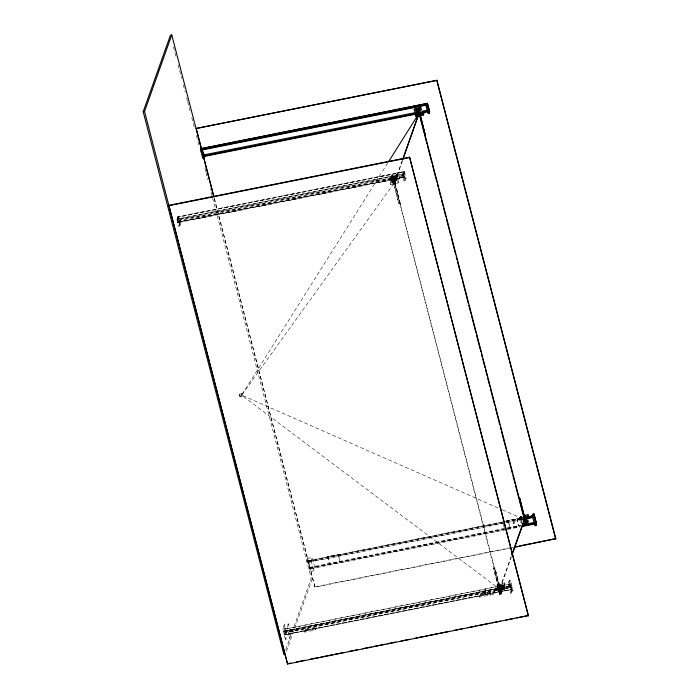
<?xml version="1.0" encoding="UTF-8"?>
<svg xmlns="http://www.w3.org/2000/svg" width="699" height="699" viewBox="0 0 699 699"><rect width="100%" height="100%" fill="white"/><g stroke="black" fill="none" stroke-linecap="round" stroke-linejoin="round"><path stroke-width="0.52" stroke-dasharray="3.5 2.62" d="M392.427 179.765C394.192 182.5 389.71 181.417 392.908 179.792L398.937 204.125L400.274 203.863L394.14 179.023M392.375 181.277L393.03 180.962L391.72 176.585L390.959 176.899L392.41 181.268L391.921 181.181M396.665 178.865C397.932 179.014 394.743 180.176 395.118 183.182L393.388 183.531L393.013 182.055L394.419 178.254L392.113 178.717L391.842 179.486L392.419 181.696L394.717 181.233L394.419 178.254M396.595 180.438L395.267 175.93L396.123 175.79L397.25 180.124L396.254 180.604L397.119 179.075M498.221 586.024L497.234 587.475L498.107 585.814L499.182 590.402L498.23 590.594L499.182 590.367M497.714 587.501L497.234 587.352M501.978 585.046C503.236 585.124 500.047 586.339 500.432 589.353L498.702 589.703L498.317 588.226L499.61 584.609L501.332 584.259L501.716 585.736M501.934 586.592C500.746 586.059 502.782 587.885 502.432 585.246M513.075 523.149L513.975 523.551L513.983 522.013L513.075 523.149L513.686 522.843M513.372 522.31L514.027 523.437M520.895 517.976C523.28 520.336 520.668 513.171 521.305 518.221M521.804 516.814C520.283 516.124 524.337 521.131 520.746 520.449C519.025 517.575 524.468 519.2 520.266 519.252M176.961 219.259L177.948 216.507L179.093 216.279L180.884 223.191L179.905 225.943L178.752 226.17L176.961 219.259L403.393 173.937L404.293 171.246L403.14 171.482L402.161 174.234L403.952 181.146L405.097 180.919L406.084 178.158L404.293 171.246M179.093 216.279L178.114 219.032L179.905 225.943M177.992 221.784L404.337 176.532L177.992 221.784L177.948 222.693L404.293 177.441L404.337 176.532M178.822 220.264L405.105 175.161L178.761 220.421L177.913 216.76L404.258 171.5M178.752 226.17L179.739 223.418L177.948 216.507M239.512 394.83L239.766 394.131L241.871 393.703L242.151 396.438L240.045 396.857L239.512 394.83L241.627 394.411L241.871 393.703M240.045 396.857L239.766 394.131M390.138 183.173L391.929 178.14L399.592 176.611L399.924 177.904L398.133 182.928L390.47 184.466L390.138 183.173L397.801 181.635L399.592 176.611M392.043 179.608L392.637 177.939L393.782 182.36L395.311 182.055L394.166 177.633L393.572 179.302L394.725 183.723L393.188 184.029L392.043 179.608L399.924 177.904M390.47 184.466L392.261 179.433M392.419 181.696L391.929 178.14M400.274 203.863L394.227 179.451M393.188 184.029L394.682 179.905L394.297 178.437M402.248 160.421L394.227 182.955L241.627 395.153L499.54 589.126C500.633 587.737 496.176 590.279 499.89 589.03L511.231 557.295M500.231 590.07L394.612 182.876L402.633 160.342M394.725 183.723L395.311 182.055M403.952 181.146L404.931 178.394L403.14 171.482M285.384 639.323L282.711 628.995L284.205 624.801L288.512 623.936L291.186 634.264L286.878 635.12L285.384 639.323L289.692 638.458L287.018 628.139L288.512 623.936M307.857 558.37L306.8 561.349L311.107 560.484L312.173 557.505L307.857 558.37L310.531 568.689L309.474 571.668L313.781 570.803L314.847 567.824L312.173 557.505M522.564 519.54L307.691 562.503L307.569 562.04L308.006 560.825L501.891 522.057M307.691 562.503L308.119 561.288L502.013 522.52M284.843 634.945L285.708 632.516L512.052 587.256L511.187 589.694L284.843 634.945L284.091 630.996L510.436 585.745L510.558 586.199L284.109 631.747L284.091 630.996M284.746 629.17L511.144 583.752L511.991 587.422L285.655 632.674L284.746 629.17L511.091 583.918M506.469 529.641L309.386 569.047L309.264 568.584L309.701 567.37L520.406 525.237M309.386 569.047L309.823 567.833L308.006 560.825M285.795 649.616L311.221 578.222L210.146 188.398M286.415 651.389L312.567 577.959L311.221 578.222M512.874 547.597L314.952 587.169L214.322 198.158M327.787 556.518L329.465 563.901L327.787 556.518L338.325 554.403L340.002 561.795L338.325 554.403M304.773 632.123L305.638 629.694L305.349 628.584L304.484 631.022L304.773 632.123L315.31 630.017L316.184 627.588L315.896 626.479L315.031 628.917L315.31 630.017M479.654 597.156L480.528 594.727L480.239 593.617L479.374 596.055L479.654 597.156L494.036 594.281L494.901 591.852L494.612 590.742L493.747 593.18L494.036 594.281M508.4 521.244L507.972 522.459L507.85 521.996L508.287 520.781L510.095 527.789L509.667 529.003L509.982 527.326M485.019 589.126L485.927 592.63M484.39 591.704L484.372 590.952L485.123 594.901L485.988 592.472M501.113 591.712L499.61 592.429L493.555 568.016L494.901 567.754L501.602 593.486L499.304 593.949L499.007 590.97L501.305 590.506L501.602 593.486M485.001 594.447L485.866 592.009M500.956 592.158L494.901 567.754M517.042 518.675L518.719 526.059L517.042 518.675L505.753 520.93M520.126 519.243L519.794 517.959L520.371 516.325L520.703 517.61L520.126 519.243L522.039 518.859M497.234 584.312L497.574 585.605L495.783 590.638L495.442 589.344L497.234 584.312L504.905 582.783L505.237 584.076L503.446 589.1L503.114 587.815L504.905 582.783M498.702 589.703L499.995 586.077L499.61 584.609M511.205 556.352L499.54 589.126L394.612 182.876M499.61 592.429L493.555 568.016M499.304 593.949L499.007 590.97M499.602 594.438L500.196 592.778L499.042 588.348L498.448 590.017L499.602 594.438L501.131 594.133L501.725 592.464L500.58 588.042L499.986 589.711L501.131 594.133M501.034 591.275L501.305 590.506M508.208 583.263L509.195 580.511L510.34 580.275L512.97 590.419L511.991 593.171L510.838 593.399L508.208 583.263L509.361 583.036L510.34 580.275M510.436 585.745L283.934 631.45M510.838 593.399L511.817 590.646L509.195 580.511M514.315 522.607L513.713 522.904M387.613 163.208L241.627 395.153L501.358 509.379M391.606 175.93C393.153 174.733 393.188 178.839 393.109 179.302C391.597 179.949 390.461 175.344 392.707 175.667C389.605 174.13 393.004 179.73 392.89 175.405M392.488 179.372L393.249 179.154M396.7 178.525C395.451 168.861 396.56 180.552 397.469 178.341M392.078 181.233L394.987 180.464M395.485 176.2C396.062 175.073 398.64 175.772 396.324 176.253C393.205 176.244 397.495 172.504 397.399 175.667M396.097 175.877L395.206 176.087M520.44 517.452C520.869 516.107 522.284 521.07 521.131 520.196M520.554 520.353L522.468 519.82M498.265 590.664L497.103 586.304L497.758 585.989M498.029 586.111L497.103 586.304M497.871 588.121C501.699 587.125 497.321 587.929 498.16 589.301M501.777 583.752L502.537 583.569L503.708 588.077L503.28 588.313L501.777 583.779L502.546 583.595M502.441 589.79L501.323 585.456L501.856 585.159L503.402 589.519L502.441 589.79L503.402 589.554M502.275 585.229L501.323 585.456M502.948 588.296L503.708 588.077M392.296 175.851L391.047 175.999M393.179 176.506L391.265 177.048M396.35 175.082L397.111 174.558M396.534 175.012L395.817 175.117M178.114 222.247L404.459 176.987M404.354 177.275L178.009 222.535L177.1 219.032L403.445 173.78L404.293 177.441M394.061 179.905L392.724 180.176L398.937 204.125M394.682 179.905L396.403 179.564L396.018 178.088M179.739 223.418L180.884 223.191M404.931 178.394L406.084 178.158M393.013 182.055L394.734 181.705M399.094 203.68L400.44 203.409M240.29 396.158L242.404 395.73M520.703 517.61L522.625 517.225M519.794 517.959L522.669 517.382M505.613 521.314L522.878 517.863M505.028 521.585L307.944 560.982L309.762 567.99L503.647 529.222M506.093 521.367L522.826 518.02M506.268 521.672L523.001 518.326M307.569 562.04L504.652 522.642M505.718 522.424L522.441 519.077M309.823 567.833L503.708 529.064M507.43 528.322L520.528 525.7M507.911 528.374L520.467 525.858M309.264 568.584L506.347 529.178M507.413 528.968L519.969 526.461M507.535 529.431L520.091 526.915M315.092 586.784L513.014 547.212M493.398 568.47L494.743 568.2M497.574 585.605L505.237 584.076M282.711 628.995L287.018 628.139M284.213 631.459L510.558 586.199M495.442 589.344L503.114 587.815M305.638 629.694L316.184 627.588M480.528 594.727L494.901 591.852M511.24 589.537L284.895 634.788L283.986 631.284L510.331 586.033L511.187 589.694M500.196 592.778L501.725 592.464M511.817 590.646L512.97 590.419M499.575 593.18L501.882 592.717M396.158 175.143L395.197 175.1M521.349 516.71L520.694 517.024L522.013 522.092M391.056 176.952L391.912 176.637M397.25 180.124L396.298 180.386M521.812 519.942L521.174 517.243M502.441 588.514C510.401 584.949 495.661 588.209 504.285 587.92M489.326 592.621L490.252 592.324L489.291 592.586L489.912 594.989L490.584 594.945L490.252 592.324M490.873 594.718L489.912 594.989M502.363 509.816L524.337 519.488M520.694 517.024L521.646 516.753M502.092 587.352L503.996 586.811M520.842 521.926L521.218 523.402A1.59 0.463 -14.5 0 1 521.515 522.983M508.225 520.938L510.043 527.946M503.97 526.548L504.486 528.549M502.791 522.931L504.093 527.937M405.105 175.161L404.197 171.666L177.852 216.917L178.761 220.421M403.306 174.007L405.097 180.919M509.361 583.036L511.991 593.171M397.181 175.493L397.556 176.969M504.066 587.754L504.451 589.222M397.801 181.635L398.133 182.928M394.122 176.358L394.507 177.826M501.008 588.61L501.393 590.078M392.96 176.34L393.345 177.817M389.902 177.197L390.287 178.673M496.797 589.449L497.172 590.926M484.267 591.24L485.176 594.744M311.107 560.484L313.781 570.803M214.191 198.542L314.952 587.169M173.439 46.842L176.454 58.463M178.096 64.797L181.661 78.533M183.304 84.867L185.218 92.268M186.589 97.545L187.411 100.717M187.69 101.774L190.425 112.338M191.797 117.624L194.811 129.245M196.454 135.58L199.189 146.143M204.947 168.328L205.768 171.5M206.039 172.557L207.953 179.949M241.627 394.411L242.151 396.438M284.205 624.801L286.878 635.12M284.799 629.013L285.708 632.516M177.048 219.189L177.948 222.693M521.795 522.074A1.59 0.463 -14.5 0 1 520.869 521.734A1.59 0.463 -14.5 0 1 522.546 520.982M178.027 217.223L177.162 219.652L403.506 174.4L404.372 171.963L178.027 217.223M285.585 632.053L284.72 634.491L511.065 589.231L511.93 586.793L285.585 632.053M497.583 584.556L498.326 584.443L497.636 584.521M498.754 589.074L499.497 588.925L498.754 589.074M395.11 178A1.59 0.463 -14.5 0 0 397.565 177.092A1.59 0.463 -14.5 0 0 395.424 177.109A1.59 0.463 -14.5 0 0 395.11 178M394.725 176.524A1.59 0.463 -14.5 0 0 397.181 175.615A1.59 0.463 -14.5 0 0 395.04 175.632A1.59 0.463 -14.5 0 0 394.725 176.524M390.89 178.839A1.59 0.463 -14.5 0 0 393.345 177.939A1.59 0.463 -14.5 0 0 391.204 177.948A1.59 0.463 -14.5 0 0 390.89 178.839M390.505 177.363A1.59 0.463 -14.5 0 0 392.969 176.463A1.59 0.463 -14.5 0 0 390.828 176.48A1.59 0.463 -14.5 0 0 390.505 177.363M501.996 590.253A1.59 0.463 -14.5 0 0 504.451 589.344A1.59 0.463 -14.5 0 0 502.31 589.362A1.59 0.463 -14.5 0 0 501.996 590.253M501.611 588.776A1.59 0.463 -14.5 0 0 504.075 587.876A1.59 0.463 -14.5 0 0 501.934 587.885A1.59 0.463 -14.5 0 0 501.611 588.776M497.784 591.092A1.59 0.463 -14.5 0 0 500.239 590.192A1.59 0.463 -14.5 0 0 498.099 590.209A1.59 0.463 -14.5 0 0 497.784 591.092M497.4 589.624A1.59 0.463 -14.5 0 0 499.855 588.715A1.59 0.463 -14.5 0 0 497.714 588.733A1.59 0.463 -14.5 0 0 497.4 589.624"/><path stroke-width="1.05" d="M285.323 654.447L283.986 654.718L143.19 111.709L170.434 35.221L171.771 34.95L201.356 149.044M287.577 664.05L168.878 205.34L409.597 157.205L528.435 615.539L287.577 664.05L144.536 111.447L171.771 34.95M196.253 128.459L436.971 80.333L196.253 128.459L201.731 149.586M427.578 103.775L427.141 104.99L200.796 150.25L200.683 149.787L201.111 148.572L427.456 103.312L429.221 110.477M203.26 151.814L204.545 156.751L203.994 158.289L202.841 158.516L201.05 151.604L201.6 150.067M214.051 197.101L202.203 151.377L202.754 149.839M419.784 110.826L419.514 111.595L417.216 112.058L416.91 109.079C423.052 109.018 418.185 104.396 420.108 112.417L419.522 114.086L417.985 114.391L416.84 109.97L417.434 108.301L418.963 107.995L418.369 109.664L419.522 114.086M417.216 112.058L417.486 111.29M419.129 111.307L425.071 134.225L418.937 109.385L419.217 108.616M402.615 159.398L418.657 114.339M403 159.32L419.024 113.308L424.223 133.36M419.985 113.823L420.518 112.312M423.052 113.754L423.638 112.12L423.97 113.404L423.384 115.038L415.722 116.576L415.389 115.283L423.052 113.754L423.384 115.038M429.186 113.264L427.395 106.353L427.945 104.815L429.736 111.726L429.186 113.264L428.041 113.491L426.25 106.58L426.792 105.042M427.141 104.99L427.456 103.312M528.295 615.924L409.597 157.205M428.723 111.071L429.151 109.857M428.837 111.534L429.273 110.32M524.39 516.491L524.923 514.988C526.758 516.587 523.56 516.937 525.333 516.212M511.939 554.307L524.337 519.488L515.582 485.726M511.956 555.251L524.722 519.409L419.409 113.238M525.578 519.392L526.111 519.139L525.342 519.348L526.679 523.079L526.399 523.848L524.101 524.311L524.372 523.542M523.962 518.475L527.789 517.714L527.457 516.421L528.042 514.787L524.206 515.556M525.831 521.637L526.102 520.869M525.91 522.074L525.753 522.52L519.698 498.116L524.774 517.968M527.789 517.714L528.374 516.08L528.042 514.787M523.481 521.262L524.399 524.8L525.928 524.495L526.522 522.826M532.297 515.609L532.848 514.071L534.001 513.844L536.622 523.979L536.081 525.517L534.927 525.744L532.297 515.609L533.451 515.381L534.001 513.844M533.914 516.788L534.351 515.574L536.107 522.73M534.036 517.251L534.464 516.028M535.609 523.333L536.046 522.109M535.731 523.787L536.159 522.572M513.948 547.387L555.81 538.658L436.971 80.333M388.784 161.364L418.439 114.234M415.538 114.942L416.569 115.099L417.015 114.461M419.697 114.182L421.034 114.173L421.226 113.622M525.316 516.474L525.316 515.914M419.767 112.792L421.322 112.618L419.409 113.159M525.124 519.156L525.587 518.981M526.67 522.083L527.439 521.996L526.679 522.319M416.272 115.702L416.779 115.685M416.246 113.788C419.269 113.089 412.829 113.719 416.15 114.042M143.19 111.709L144.536 111.447M427.404 103.478L201.059 148.73L201.574 150.731M203.365 148.607L205.506 148.179M217.249 145.829L219.381 145.401M227.926 143.697L230.058 143.269M241.802 140.918L243.942 140.49M252.479 138.786L257.817 137.72M266.363 136.008L268.495 135.58M280.238 133.238L282.379 132.81M290.915 131.097L296.254 130.031M304.799 128.328L306.931 127.9M318.674 125.549L320.815 125.121M329.351 123.417L334.69 122.351M343.235 120.639L345.367 120.211M357.11 117.869L359.251 117.441M367.788 115.728L373.126 114.662M381.671 112.958L383.803 112.53M395.547 110.18L397.687 109.752M406.224 108.048L408.356 107.62M420.108 105.269L422.24 104.841M200.683 149.787L427.028 104.535M201.05 151.604L202.203 151.377M426.25 106.58L427.395 106.353M416.639 109.848L418.937 109.385M416.84 109.97L418.369 109.664M202.806 155.117L417.408 112.207M421.68 111.351L427.019 110.285M221.024 152.102L223.156 151.683M234.899 149.333L237.04 148.904M259.46 144.422L261.592 143.994M273.335 141.644L275.476 141.215M297.896 136.733L300.028 136.305M311.771 133.963L313.912 133.535M336.333 129.053L338.465 128.625M350.208 126.274L352.348 125.846M374.769 121.364L376.901 120.936M413.205 113.684L415.337 113.255M203.444 156.122L418.046 113.212M420.178 112.784L427.657 111.29M418.168 113.675L202.5 156.794L202.378 156.331M421.366 113.028L427.771 111.753M420.37 115.291L418.64 115.641L418.255 114.164M168.739 205.724L409.457 157.59M523.621 517.19L527.457 516.421M527.046 517.033L533.302 515.775M526.994 517.19L533.25 515.941M525.569 518.457L532.874 516.998M523.603 519.331L532.988 517.461M525.622 524.198L533.957 522.529M529.851 523.988L531.939 523.568M522.057 526.041L534.569 523.542M522.179 526.504L534.691 523.997M515.154 546.784L517.295 546.356M519.436 545.928L531.205 543.577M533.337 543.149L555.81 538.658M288.783 663.456L290.924 663.028M296.271 661.953L304.834 660.24M310.181 659.174L318.744 657.462M320.876 657.034L332.645 654.683M334.786 654.255L343.349 652.543M348.696 651.477L357.259 649.764M362.606 648.689L371.16 646.977M373.301 646.549L385.07 644.198M387.211 643.77L395.774 642.058M401.121 640.992L409.675 639.279M415.031 638.213L423.585 636.501M425.726 636.073L437.495 633.722M439.636 633.294L448.19 631.581M453.546 630.507L462.1 628.794M467.448 627.728L476.01 626.016M478.151 625.588L489.92 623.237M492.061 622.809L500.615 621.096M505.962 620.03L514.525 618.318M516.666 617.89L528.435 615.539M526.085 518.885L526.679 519.051L524.835 519.567M436.84 80.717L555.67 539.043M533.451 515.381L536.081 525.517M525.098 518.946L526.399 523.848M524.783 520.073L525.928 524.495M424.765 135.466L426.958 143.907M427.508 146.012L431.877 162.893M432.428 165.008L436.805 181.889M437.356 183.994L438.168 187.157M438.719 189.272L440.912 197.712M441.453 199.818L443.096 206.153M443.647 208.258L445.831 216.699M446.381 218.813L450.759 235.694M451.301 237.8L455.678 254.681M456.229 256.795L457.05 259.958M457.592 262.064L461.969 278.945M462.52 281.059L468.26 303.209M468.811 305.323L470.995 313.764M471.545 315.869L475.923 332.75M476.465 334.865L480.842 351.737M481.393 353.851L482.214 357.014M482.756 359.129L484.949 367.569M485.49 369.675L487.133 376.01M487.684 378.115L489.868 386.556M490.418 388.661L494.796 405.542M495.338 407.657L499.715 424.538M500.266 426.643L501.087 429.806M501.637 431.921L506.006 448.802M506.557 450.907L512.297 473.066M512.848 475.171L515.041 483.612M418.063 112.618L418.867 115.737M523.717 522.835L524.101 524.311M203.785 158.411L213.684 196.585M201.111 148.572L201.635 150.573M421.287 109.297A1.59 0.463 -14.5 0 1 421.182 109.944A1.59 0.463 -14.5 0 1 419.155 110.468M418.159 108.703A1.59 0.463 -14.5 0 1 420.012 107.864A1.59 0.463 -14.5 0 1 421.174 108.188A1.59 0.463 -14.5 0 1 419.12 108.974M416.814 110.861A1.59 0.463 -14.5 0 1 414.647 111.298A1.59 0.463 -14.5 0 1 414.909 110.573M528.182 521.55A1.59 0.463 -14.5 0 1 528.068 522.197A1.59 0.463 -14.5 0 1 526.041 522.73M525.351 520.668A1.59 0.463 -14.5 0 1 527.509 520.056A1.59 0.463 -14.5 0 1 527.824 520.65A1.59 0.463 -14.5 0 1 525.657 521.253M523.359 523.263A1.59 0.463 -14.5 0 1 522.564 523.481M415.031 109.297L415.957 109.114L415.031 109.297M524.538 518.239L526.399 517.95L524.538 518.239M414.551 109.839A1.59 0.463 -14.5 0 0 417.015 108.939A1.59 0.463 -14.5 0 0 414.865 108.957A1.59 0.463 -14.5 0 0 414.551 109.839"/></g></svg>
